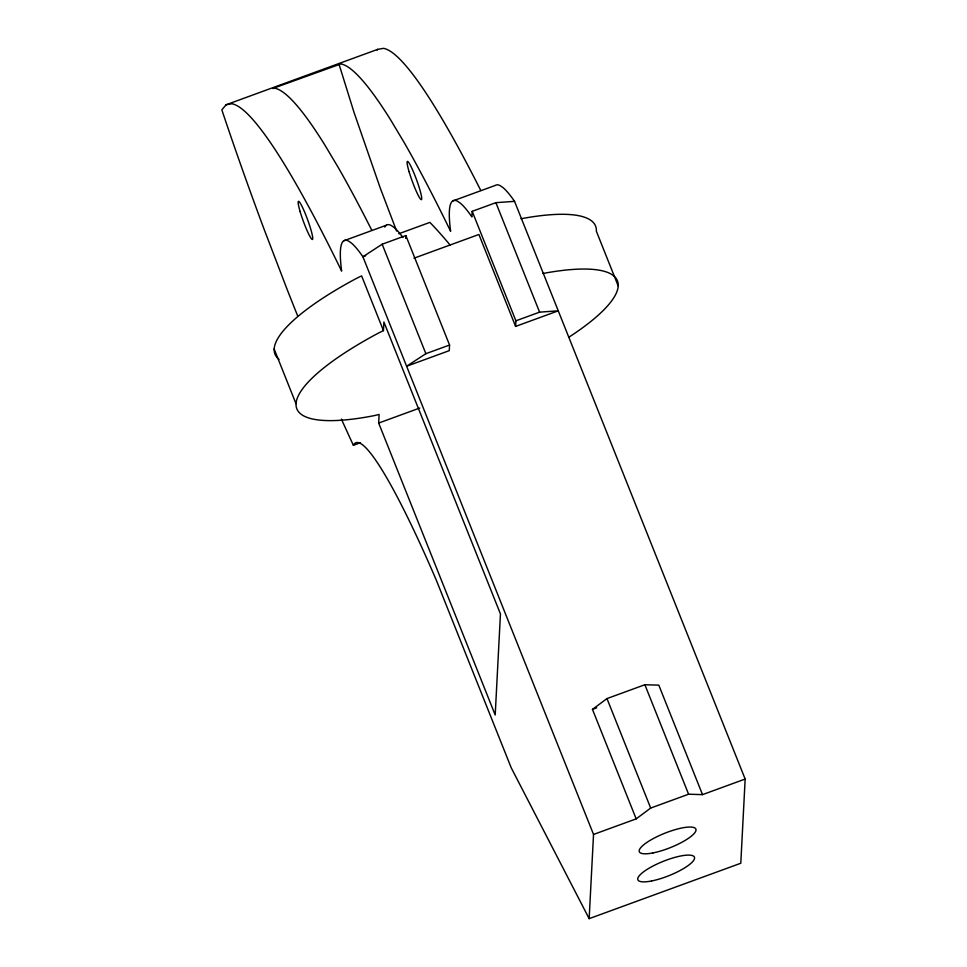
<?xml version="1.0" encoding="UTF-8"?>
<svg xmlns="http://www.w3.org/2000/svg" width="967" height="967" viewBox="0 0 967 967"><rect width="100%" height="100%" fill="white"/><g stroke="black" fill="none" stroke-linecap="round" stroke-linejoin="round"><path stroke-width="1.45" d="M378.665 423.062L379.112 414.444L374.398 415.592A172.61 43.684 -21.8 0 1 378.689 332.95L383.452 330.629L383.899 322.023L500.447 613.948L495.201 714.988L378.665 423.062L419.763 408.038M405.705 238.378L405.85 235.561L382.158 244.228L362.915 256.763L593.533 834.448L589.157 918.65L740.795 863.241L745.158 779.051L514.553 201.354A263.121 29.481 69.9 0 0 502.985 187.574L499.987 185.543A263.121 29.481 69.9 0 0 495.37 185.398L452.725 200.979M449.558 345.038L449.268 350.658L406.623 366.239L425.867 353.692L449.558 345.038L405.85 235.561M514.553 201.354L495.89 202.671L472.198 211.326L471.908 216.934A263.121 29.481 69.9 0 0 460.34 203.155L457.343 201.124A263.121 29.481 69.9 0 0 450.622 231.294A604.315 67.702 69.9 0 0 404.158 142.512L390.547 119.751A604.315 67.702 69.9 0 0 340.843 63.931L272.694 88.493L274.507 88.166A604.315 67.702 69.9 0 1 324.211 143.986L337.821 166.747A604.315 67.702 69.9 0 1 371.812 230.315M515.894 320.802L539.586 312.148L558.249 310.83L515.604 326.411L515.894 320.802L472.198 211.326M480.792 190.499A604.315 67.702 69.9 0 0 383.5 48.35L377.722 49.353L226.097 104.762L221.842 109.875A426.592 47.794 69.9 0 0 263.822 228.502L286.51 287.828A426.592 47.794 69.9 0 0 297.618 315.786M377.13 50.079L377.722 49.353M593.533 834.448L636.177 818.868L592.469 709.391L606.974 698.585L644.88 684.733L658.805 685.156L702.513 794.632L745.158 779.051M636.177 818.868L650.682 808.061L688.589 794.209L702.513 794.632M343.744 240.807L386.389 225.226M398.791 233.76L429.844 222.41L431.137 223.691A1731.244 193.944 69.9 0 1 450.102 245.05M365.671 255.759L362.915 256.763A263.121 29.481 69.9 0 0 351.347 242.983L348.35 240.952A263.121 29.481 69.9 0 0 341.641 271.111A604.315 67.702 69.9 0 0 231.862 103.759L226.097 104.762M413.973 258.201L478.907 234.473L515.604 326.411M341.424 419.122A426.592 47.794 69.9 0 0 353.39 445.303L360.473 442.705M592.469 709.391L596.699 707.844M589.157 918.65L511.241 767.846L436.347 580.248A280.72 31.452 69.9 0 0 353.39 445.303M618.203 285.966L596.361 231.234A172.61 43.684 -21.8 0 0 521.044 218.747M495.89 202.671L539.586 312.148M644.88 684.733L688.589 794.209M606.974 698.585L650.682 808.061M382.158 244.228L425.867 353.692M383.452 330.629L361.61 275.897L356.835 278.206A172.61 43.684 -21.8 0 0 278.992 359.313M274.144 348.966L295.987 403.698M396.603 231.04L380.236 187.985L354.055 112.486L339.03 64.245M384.806 227.112A263.121 29.481 69.9 0 1 390.994 225.371L393.992 227.402A263.121 29.481 69.9 0 1 402.961 237.519M542.898 273.492A172.61 43.684 -21.8 0 1 569.273 336.951M409.065 171.643A20.307 2.272 69.9 0 0 421.382 199.649A20.307 2.272 69.9 0 0 412.824 170.434A20.307 2.272 69.9 0 0 409.065 171.643M300.084 211.459A20.307 2.272 69.9 0 0 312.401 239.478A20.307 2.272 69.9 0 0 303.831 210.25A20.307 2.272 69.9 0 0 300.084 211.459M651.54 880.985A30.46 7.712 -21.8 0 0 694.572 858.104A30.46 7.712 -21.8 0 0 652.302 866.396A30.46 7.712 -21.8 0 0 651.54 880.985M653.003 852.918A30.46 7.712 -21.8 0 0 696.022 830.037A30.46 7.712 -21.8 0 0 653.752 838.329A30.46 7.712 -21.8 0 0 653.003 852.918"/></g></svg>
